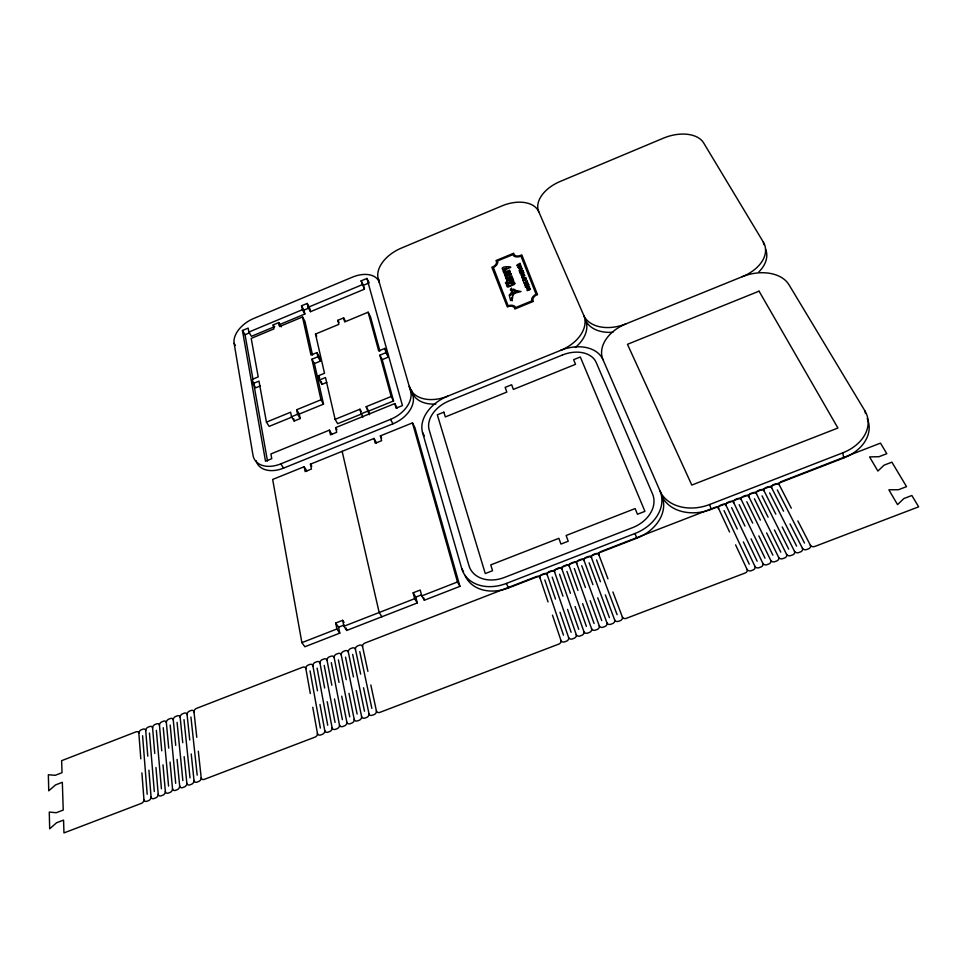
<?xml version="1.0" encoding="UTF-8"?>
<svg xmlns="http://www.w3.org/2000/svg" width="967" height="967" viewBox="0 0 967 967"><rect width="100%" height="100%" fill="white"/><g stroke="black" fill="none" stroke-linecap="round" stroke-linejoin="round"><path stroke-width="1.45" d="M331.995 434.497L329.421 430.146L270.905 453.946L271.763 458.684L265.514 461.235L242.439 330.484L248.132 328.103L248.857 332.068L251.444 336.323L274.725 326.616M278.834 324.9L304.847 314.033L302.405 309.694L301.523 305.79L307.192 303.42L309.005 306.672M364.45 289.157L361.114 280.865L366.916 278.436L369.176 282.884L363.387 285.301L364.45 289.157L310.516 311.676L308.086 307.325L307.192 303.42M248.857 332.068L302.405 309.694M308.086 307.325L362.166 284.721M252.967 379.306L245.05 334.739L249.583 332.841M304.847 314.033L303.964 310.117L309.609 307.76L310.516 311.676M260.449 385.857L255.723 387.815L253.04 383.561L252.302 379.354L258.213 376.912L251.202 338.402L273.951 328.901L273.153 324.924L278.822 322.555L281.337 326.858M312.51 355.034L304.956 321.334L302.49 316.995L279.632 326.532L278.822 322.555M326.786 382.4L321.938 384.395L319.412 380.043L318.445 375.764L324.513 373.274L315.496 334.062L338.837 324.368L337.834 320.319L343.648 317.901L345.424 321.201M379.886 351.094L370.446 316.644L368.125 312.208L344.675 321.951L343.648 317.901M291.913 417.067L269.14 426.387L266.433 422.132L290.62 412.22L291.514 416.741L294.161 421.032L300.205 418.566L299.286 414.045L323.522 404.133L314.42 363.568L320.391 361.114L319.448 356.968L316.958 352.604L310.987 355.082L302.49 316.995M253.04 383.561L258.975 381.107L266.433 422.132M323.522 404.133L320.971 399.782L311.918 359.228L317.901 356.75L316.958 352.604M369.515 414.541L368.632 411.096L393.545 400.954L382.219 359.627L388.347 357.113L387.175 352.895L384.842 348.434L378.713 350.948L368.125 312.208M319.412 380.043L325.492 377.541L335.114 419.34L337.664 423.703L362.444 413.622M393.545 400.954L391.164 396.506L379.874 355.179L386.014 352.653L384.842 348.434M300.205 418.566L297.582 414.251L296.664 409.742L320.971 399.782M291.514 416.741L297.582 414.251M335.114 419.34L359.966 409.222L361.211 411.422M369.189 414.589L366.179 406.684L391.164 396.506M362.976 417.128L361.114 413.828L367.351 411.289M329.421 430.146L330.472 434.836L336.697 432.297L335.634 427.619L394.778 403.565L397.171 408.014M379.39 282.739A24.985 15.653 -27.7 0 0 352.363 277.166L253.729 318.469A24.804 15.375 -30.7 0 0 234.123 343.382L252.979 455.179A26.883 17.986 -32.3 0 0 280.829 463.858L390.535 419.364A27.052 18.361 -28.4 0 0 410.576 390.982L378.254 278.81A31.427 19.666 -26.1 0 1 401.269 248.132L501.897 205.923A31.875 19.884 -23 0 1 538.764 211.749L583.73 315.315A34.945 23.474 -20 0 0 626.012 323.848L742.33 276.671A37.084 25.118 -15.2 0 1 788.963 284.709L864.933 410.927L865.441 413.489M463.556 571.823L461.73 568.523L422.555 432.539A35.138 24.634 -26.4 0 1 447.648 396.192L560.582 350.392A35.694 24.949 -21.8 0 1 603.009 359.724L660.014 491.018A39.659 30.013 -16.6 0 0 709.645 504.508L842.68 452.87A40.952 30.001 -11.2 0 0 864.933 410.927M256.025 460.594A26.798 17.986 -32.3 0 0 283.585 468.125L392.953 423.8A26.967 18.361 -28.4 0 0 412.909 395.467L411.241 389.701M306.865 471.002L304.158 466.723L272.658 479.463L301.873 642.644L304.871 646.754L339.78 633.155L338.571 627.208L335.706 623.038L342.669 620.318L344.095 622.41M304.158 466.723L305.149 471.594L311.447 469.043L310.443 464.172L374.024 438.45L376.514 442.862M374.024 438.45L375.244 443.261L381.627 440.686L380.382 435.875L412.462 422.905L414.831 427.378L459.941 586.353L424.332 600.229L421.745 595.914L420.222 590.039L413.163 592.795L414.662 598.67L417.273 602.973L346.742 630.436L343.901 626.265L342.669 620.318M338.571 627.208L344.131 625.045M413.163 592.795L415.774 597.098L421.394 594.91M301.873 642.644L336.903 628.985L339.78 633.155M343.901 626.265L414.662 598.67M421.745 595.914L457.476 581.977L459.941 586.353M461.73 568.523A38.426 29.493 -27.1 0 0 506.309 583.452L634.968 533.506A39.103 29.904 -20.3 0 0 660.014 491.018M465.018 575.353A38.281 29.481 -27.1 0 0 508.63 587.888L636.83 538.184A38.958 29.88 -20.2 0 0 661.766 495.781A39.514 29.989 -16.5 0 0 711.241 509.331L843.792 457.935A40.795 29.977 -11 0 0 867.181 418.433M537.471 294.572L521.793 254.877A5.814 3.711 -22.9 0 1 513.852 253.97A5.609 3.578 -22.9 0 1 513.755 253.197L495.962 260.582A5.79 3.699 -23.8 0 1 491.852 267.279L507.324 306.962A6.007 3.977 -23.5 0 1 514.843 309.005L533.421 301.378A6.044 4.001 -22.5 0 1 537.471 294.56M280.829 463.858L283.585 468.125M381.905 616.753L379.173 612.51L342.149 451.347M310.443 464.172L311.785 466.324M234.123 343.382L235.44 345.497M242.439 330.484L245.05 334.739M296.664 409.742L299.286 414.045M763.93 244.639L763.326 242.088L703.613 142.886A32.89 20.065 -18.5 0 0 663.422 138.16L560.111 181.494A32.201 19.981 -21.3 0 0 538.764 211.749M273.153 324.924L274.423 327.076M335.634 427.619L336.915 429.795M318.445 375.764L319.714 377.94M311.918 359.228L314.42 363.568M317.901 356.75L320.391 361.114M315.496 334.062L316.729 336.238M301.523 305.79L303.964 310.117M380.382 435.875L381.614 438.087M366.179 406.684L368.632 411.096M390.535 419.364L392.953 423.8M337.834 320.319L339.03 322.519M379.874 355.179L382.219 359.627M422.555 432.539L424.32 435.887M386.014 352.653L388.347 357.113M506.309 583.452L508.63 587.888M410.576 390.982L412.909 395.467M783.548 511.192L771.739 488.009A3.3 2.514 -12.7 0 1 773.249 484.733L775.558 483.838A3.3 2.514 -12.7 0 1 779.366 485.047L791.296 508.207M797.86 520.935L810.37 545.207A3.445 2.708 -9.9 0 0 814.746 546.476L918.65 506.829L911.857 495.503L903.831 498.573L897.545 504.629L888.866 489.822L898.573 489.701L906.55 486.643L891.888 462.166L884.031 465.187L877.879 471.062L869.575 456.907L879.003 456.702L886.812 453.692L880.478 443.128L781.251 481.614A3.3 2.514 -12.4 0 0 779.366 485.047M361.114 280.865L363.387 285.301M777.299 489.931L804.508 543.067M790.039 523.933L802.417 548.241A3.433 2.708 -10.3 0 0 806.43 549.619L808.847 548.7A3.445 2.708 -10.2 0 0 810.37 545.207M769.659 492.892L796.59 546.089M768.076 517.152L756.52 493.907A3.288 2.514 -13.4 0 1 758.043 490.632L760.352 489.737A3.288 2.514 -13.4 0 1 764.123 490.958L775.812 514.166M782.23 526.942L794.475 551.275A3.433 2.708 -10.7 0 0 798.464 552.665L800.894 551.734A3.433 2.708 -10.6 0 0 802.417 548.241M762.032 495.841L788.673 549.123M378.254 278.81L379.378 281.034M774.434 529.928L786.546 554.309A3.421 2.708 -11.1 0 0 790.523 555.687L792.94 554.768A3.421 2.708 -11 0 0 794.475 551.275M754.417 498.791L780.768 552.133M752.652 523.099L741.338 499.794A3.276 2.514 -14.1 0 1 742.874 496.518L745.182 495.624A3.276 2.514 -14.1 0 1 748.929 496.857L760.352 520.125M766.65 532.926L778.628 557.33A3.421 2.708 -11.5 0 0 782.593 558.721L784.999 557.802A3.421 2.708 -11.4 0 0 786.546 554.309M746.802 501.74L772.875 555.155M758.865 535.911L770.723 560.34A3.409 2.708 -11.9 0 0 774.664 561.742L777.069 560.824A3.409 2.708 -11.8 0 0 778.628 557.33M739.199 504.689L764.994 558.164M737.253 529.022L726.193 505.656A3.264 2.514 -14.9 0 1 727.752 502.381L730.049 501.486A3.264 2.514 -14.8 0 1 733.76 502.731L744.953 526.06M751.093 538.897L762.83 563.362A3.409 2.708 -12.3 0 0 766.746 564.764L769.152 563.846A3.409 2.708 -12.2 0 0 770.723 560.34M731.608 507.627L757.125 561.174M743.345 541.871L754.937 566.372A3.397 2.708 -12.7 0 0 758.841 567.774L761.247 566.855A3.397 2.708 -12.6 0 0 762.83 563.362M724.029 510.564L749.256 564.184M607.953 578.846L598.936 554.985A3.179 2.49 -21.8 0 1 601.015 551.504L715.362 507.252A3.252 2.514 -15.5 0 1 718.638 508.594L729.577 531.983M735.585 544.856L747.056 569.382A3.384 2.708 -13.2 0 0 750.948 570.784L753.353 569.877A3.397 2.708 -13.1 0 0 754.937 566.372M634.968 533.506L636.83 538.184M612.909 591.973L622.361 616.982A3.3 2.696 -21.5 0 1 620.621 620.512L618.276 621.406A3.3 2.696 -21.6 0 1 614.649 619.932L605.33 594.886M596.554 559.929L617.091 614.686M598.936 554.985A3.179 2.49 -22.1 0 0 595.491 553.668L593.242 554.538A3.179 2.49 -22.2 0 0 591.538 557.85L600.434 581.747M589.133 562.794L609.403 617.623M591.538 557.85A3.179 2.49 -22.6 0 0 588.105 556.533L585.857 557.403A3.167 2.49 -22.7 0 0 584.141 560.715L592.928 584.648M597.751 597.799L606.95 622.869A3.3 2.696 -22.6 0 1 605.197 626.398L602.852 627.293A3.288 2.683 -22.7 0 1 599.262 625.806L590.184 600.7M581.723 565.671L601.728 620.56M584.141 560.715A3.167 2.49 -23 0 0 580.72 559.397L578.484 560.268A3.167 2.49 -23.1 0 0 576.755 563.58L585.422 587.537M574.325 568.536L594.064 623.485M576.755 563.58A3.167 2.49 -23.5 0 0 573.358 562.262L571.11 563.12A3.167 2.49 -23.5 0 0 569.382 566.444L577.928 590.426M582.63 603.613L591.574 628.731A3.288 2.683 -23.7 0 1 589.797 632.273L587.465 633.167A3.288 2.683 -23.8 0 1 583.911 631.669L575.075 606.502M566.94 571.4L586.401 626.411M569.382 566.444A3.167 2.49 -23.9 0 0 565.997 565.115L563.749 565.985A3.167 2.49 -24 0 0 562.008 569.297L570.445 593.303M559.555 574.253L578.75 629.336M562.008 569.297A3.155 2.478 -24.3 0 0 558.636 567.967L556.4 568.826A3.155 2.478 -24.4 0 0 554.647 572.15L562.963 596.192M567.532 609.403L576.247 634.594A3.276 2.683 -24.8 0 1 574.446 638.123L572.113 639.018A3.276 2.683 -24.9 0 1 568.596 637.507L560.002 612.292M552.193 577.106L571.11 632.249M554.647 572.15A3.155 2.478 -24.8 0 0 551.299 570.808L549.063 571.678A3.155 2.478 -24.9 0 0 547.298 575.002L555.493 599.069M544.82 579.958L563.483 635.162M547.298 575.002A3.155 2.478 -25.2 0 0 543.962 573.661L541.375 574.724A3.155 2.478 -25.3 0 0 539.961 577.843L548.047 601.933M552.483 615.181L560.957 640.432A3.276 2.671 -25.9 0 1 559.144 643.974L379.535 712.498A3.252 2.575 -37.4 0 1 376.393 710.89L370.82 684.962M709.645 504.508L711.241 509.331M412.462 422.905L457.476 581.977M366.916 278.436L402.453 405.584L396.047 408.183L394.778 403.565M423.715 597.884L424.332 600.229M415.774 597.098L417.273 602.973M359.966 409.222L361.114 413.828M321.298 381.542L321.938 384.395M842.68 452.87L843.792 457.935M539.961 577.843A3.155 2.478 -25.7 0 0 536.625 576.501L364.897 643.067A3.119 2.393 -35.3 0 0 362.565 646.597L367.895 671.352M359.784 651.613L371.86 708.388M362.565 646.597A3.119 2.393 -35.6 0 0 359.579 645.158L357.415 645.992A3.119 2.393 -35.6 0 0 355.445 649.353L360.667 674.144M363.532 687.767L368.995 713.719A3.252 2.575 -38.2 0 1 366.964 717.296L364.704 718.155A3.252 2.575 -38.2 0 1 361.598 716.535L356.255 690.559M352.653 654.381L364.486 711.216M346.259 628.067L346.742 630.436M355.445 649.353A3.119 2.393 -35.9 0 0 352.472 647.914L350.308 648.748A3.119 2.393 -36 0 0 348.338 652.109L353.451 676.924M345.533 657.137L357.113 714.033M335.706 623.038L336.903 628.985M293.714 418.771L294.161 421.032M348.338 652.109A3.119 2.381 -36.3 0 0 345.376 650.67L343.212 651.504A3.119 2.381 -36.3 0 0 341.23 654.864L346.234 679.704M348.978 693.351L354.212 719.351A3.252 2.563 -38.9 0 1 352.169 722.941L349.921 723.799A3.252 2.563 -39 0 1 346.839 722.168L341.714 696.143M338.414 659.893L349.74 716.837M341.23 654.864A3.119 2.381 -36.6 0 0 338.293 653.414L336.129 654.248A3.119 2.381 -36.7 0 0 334.147 657.608L339.03 682.472M331.306 662.649L342.391 719.653M334.147 657.608A3.119 2.381 -36.9 0 0 331.21 656.158L329.046 656.992A3.119 2.381 -37 0 0 327.051 660.364L331.838 685.252M334.461 698.923L339.477 724.984A3.252 2.55 -39.6 0 1 337.41 728.562L335.162 729.42A3.252 2.55 -39.7 0 1 332.116 727.788L327.221 701.716M324.211 665.393L335.041 722.458M327.051 660.364A3.119 2.369 -37.2 0 0 324.138 658.902L321.987 659.736A3.119 2.369 -37.3 0 0 319.98 663.108L324.658 688.021M317.116 668.137L327.716 725.262M319.98 663.108A3.119 2.369 -37.6 0 0 317.067 661.646L314.916 662.48A3.119 2.369 -37.6 0 0 312.909 665.84L317.478 690.789M319.98 704.496L324.767 730.593A3.252 2.538 -40.3 0 1 322.688 734.183L320.452 735.041A3.252 2.538 -40.4 0 1 317.43 733.397L312.764 707.264M310.044 670.88L320.379 728.066M312.909 665.84A3.119 2.369 -37.9 0 0 310.008 664.377L307.869 665.211A3.119 2.357 -37.9 0 0 305.85 668.584L310.31 693.544M253.499 382.279L267.496 461.017M305.85 668.584A3.119 2.357 -38.2 0 0 302.961 667.109L196.132 708.545A3.131 2.285 -42.2 0 0 193.992 711.93L196.772 737.289M198.308 751.226L201.209 777.77A3.276 2.442 -45 0 1 198.997 781.372L196.809 782.218A3.276 2.442 -45.1 0 1 194.016 780.514L191.224 753.946M190.934 717.006L197.183 775.135M193.992 711.93A3.143 2.285 -42.4 0 0 191.321 710.407L189.218 711.216A3.143 2.285 -42.4 0 0 187.078 714.613L189.75 739.997M184.008 719.69L190.015 777.879M187.078 714.613A3.143 2.272 -42.6 0 0 184.419 713.09L182.316 713.9A3.143 2.272 -42.6 0 0 180.164 717.296L182.739 742.704M184.153 756.665L186.849 783.258A3.276 2.43 -45.4 0 1 184.612 786.86L182.425 787.694A3.276 2.43 -45.5 0 1 179.669 785.99L177.082 759.373M177.082 722.373L182.86 780.611M180.164 717.296A3.143 2.272 -42.8 0 0 177.517 715.761L175.414 716.571A3.143 2.272 -42.8 0 0 173.262 719.968L175.728 745.4M170.168 725.045L175.704 783.343M173.262 719.968A3.143 2.272 -43 0 0 170.627 718.433L168.524 719.243A3.143 2.26 -43 0 0 166.36 722.639L168.729 748.107M170.035 762.093L172.513 788.721A3.288 2.417 -45.8 0 1 170.265 792.336L168.089 793.17A3.288 2.417 -45.9 0 1 165.357 791.453L162.988 764.8M163.254 727.716L168.572 786.074M166.36 722.639A3.143 2.26 -43.2 0 0 163.737 721.104L161.646 721.914A3.143 2.26 -43.2 0 0 159.47 725.31L161.743 750.791M156.364 730.387L161.429 788.794M159.47 725.31A3.143 2.26 -43.4 0 0 156.859 723.763L154.768 724.585A3.143 2.26 -43.4 0 0 152.593 727.982L154.756 753.486M155.953 767.496L158.213 794.185A3.288 2.405 -46.2 0 1 155.953 797.799L153.777 798.633A3.288 2.405 -46.3 0 1 151.07 796.905L148.918 770.203M149.462 733.059L154.309 791.526M152.593 727.982A3.143 2.248 -43.6 0 0 149.994 726.435L147.903 727.244A3.143 2.248 -43.6 0 0 145.727 730.641L147.782 756.17M142.584 735.73L147.189 794.245M145.727 730.641A3.143 2.248 -43.8 0 0 143.14 729.094L141.049 729.904A3.143 2.248 -43.8 0 0 138.861 733.3L140.819 758.853M141.895 772.899L143.95 799.624A3.288 2.393 -46.6 0 1 141.678 803.251L63.967 832.925L63.556 820.101L56.569 822.772L49.68 828.816L49.269 812.062L56.279 812.727L63.23 810.068L62.335 782.303L55.494 784.938L48.749 790.813L48.35 774.748L55.228 775.304L62.021 772.681L61.634 760.678L136.287 731.753A3.155 2.236 -44 0 1 138.861 733.3M622.361 616.982A3.3 2.696 -21.1 0 0 626 618.457L745.46 572.887A3.384 2.708 -13.5 0 0 747.056 569.382M576.247 634.594A3.288 2.683 -24.3 0 0 579.789 636.093L582.122 635.198A3.288 2.683 -24.2 0 0 583.911 631.669M568.596 637.507A3.276 2.683 -25.3 0 1 566.795 641.048L564.462 641.943A3.276 2.683 -25.4 0 1 560.957 640.432M606.95 622.869A3.3 2.696 -22.2 0 0 610.552 624.356L612.897 623.461A3.3 2.696 -22.1 0 0 614.649 619.932M591.574 628.731A3.288 2.683 -23.3 0 0 595.152 630.23L597.497 629.336A3.288 2.683 -23.1 0 0 599.262 625.806M165.357 791.453A3.288 2.417 -46 0 1 163.109 795.067L160.921 795.901A3.288 2.417 -46.1 0 1 158.213 794.185M179.669 785.99A3.288 2.43 -45.6 0 1 177.432 789.604L175.257 790.438A3.288 2.43 -45.7 0 1 172.513 788.721M194.016 780.514A3.276 2.442 -45.2 0 1 191.804 784.128L189.617 784.962A3.276 2.442 -45.3 0 1 186.849 783.258M151.07 796.905A3.288 2.405 -46.4 0 1 148.809 800.531L146.633 801.353A3.288 2.405 -46.5 0 1 143.95 799.624M361.598 716.535A3.252 2.563 -38.5 0 1 359.567 720.113L357.307 720.971A3.252 2.563 -38.6 0 1 354.212 719.351M317.43 733.397A3.252 2.538 -40.7 0 1 315.339 736.987L204.013 779.462A3.276 2.454 -44.8 0 1 201.209 777.77M346.839 722.168A3.252 2.55 -39.3 0 1 344.784 725.758L342.536 726.616A3.252 2.55 -39.4 0 1 339.477 724.984M376.393 710.89A3.252 2.575 -37.8 0 1 374.374 714.468L372.114 715.326A3.252 2.575 -37.8 0 1 368.995 713.719M332.116 727.788A3.252 2.55 -40 0 1 330.049 731.378L327.801 732.237A3.252 2.538 -40.1 0 1 324.767 730.593M748.929 496.857A3.276 2.514 -13.8 0 1 750.452 493.581L752.761 492.687A3.276 2.514 -13.7 0 1 756.52 493.907M764.123 490.958A3.288 2.514 -13.1 0 1 765.634 487.694L767.955 486.788A3.288 2.514 -13 0 1 771.739 488.009M726.193 505.656A3.252 2.514 -15.2 0 0 722.494 504.423L720.197 505.306A3.252 2.514 -15.2 0 0 718.638 508.594M741.338 499.794A3.264 2.514 -14.4 0 0 737.616 498.561L735.307 499.455A3.264 2.514 -14.5 0 0 733.76 502.731M603.009 359.724A36.13 25.057 -19.3 0 1 626.012 323.848M763.326 242.088A35.815 23.546 -16.3 0 1 742.33 276.671M447.648 396.192A34.026 23.087 -26.3 0 1 409.271 386.449L411.591 390.934A33.918 23.087 -26.3 0 0 435.803 404.037M583.73 315.315A34.546 23.365 -22.2 0 1 560.582 350.392M586.207 322.023A34.437 23.377 -22.2 0 1 575.329 347.479M612.921 332.237A34.836 23.474 -19.9 0 1 585.519 320.101M765.501 249.039A35.694 23.559 -16.3 0 1 758.684 272.09M521.418 266.662C521.008 264.825 519.291 270.518 517.949 267.134C518.953 269.66 519.267 263.846 521.418 266.662M521.793 268.681C515.024 272.779 522.627 270.409 522.071 268.222C519.436 267.243 516.487 269.442 521.66 268.379A1.45 0.931 -22.9 0 1 521.781 268.608L521.793 268.681M506.841 280.648L507.034 281.337A1.378 0.894 -23.4 0 0 507.385 281.554L505.463 282.666L505.838 283.657L513.61 280.442L512.993 279.27A1.39 0.907 -23.2 0 0 513.114 278.847L512.8 278.194A1.438 0.931 -23.2 0 0 512.365 278L507.022 280.212A1.426 0.931 -23.4 0 0 506.841 280.648M511.192 273.927L511.18 274.048A1.293 0.834 -23.3 0 1 510.963 274.507L508.799 275.559A1.366 0.882 -23.3 0 1 508.4 275.535C504.496 273.008 507.59 276.453 506.043 276.526A1.523 0.979 -23.4 0 1 505.56 276.453L504.859 275.8A5.343 3.457 -23.3 0 1 504.677 275.269L504.786 274.471A1.257 0.81 -23.4 0 1 505.076 274.108L509.742 272.005A1.922 1.245 -23.3 0 0 510.189 271.703L509.996 273.008L511.192 273.927M514.807 283.367L514.77 283.621A2.067 1.342 -23.2 0 1 514.214 284.516L508.122 287.03A2.067 1.342 -23.4 0 1 507.131 286.776L506.49 285.108A2.067 1.342 -23.4 0 1 507.046 284.213L513.126 281.711A2.067 1.342 -23.2 0 1 514.118 281.953L514.807 283.367M510.491 289.919L511.845 291.393L513.223 289.363L510.491 289.919M509.984 273.806C507.844 276.006 507.844 272.198 509.984 273.806M512.498 297.425L512.087 300.616L512.498 297.425M525.335 284.769L525.565 285.64L528.115 284.588L527.184 283.706L525.335 284.769M513.562 283.391C505.801 289.834 506.756 281.53 513.562 283.391M512.051 279.511C507.554 283.633 507.651 278.399 512.051 279.511M514.819 291.176L514.239 292.916L512.075 291.502L513.513 289.532L514.819 291.176M514.106 293.279L509.404 295.02L511.881 291.816L514.106 293.279M515.302 291.079L514.565 293.061L516.777 290.849L513.779 289.242L515.302 291.079M513.743 294.173L510.6 300.592L509.319 295.298L513.743 294.173M511.434 288.323L510.576 289.725L511.495 289.508L511.434 288.323M525.166 284.31L525.081 284.431A1.318 0.858 -22.8 0 0 524.9 284.878L525.311 286.087L528.611 284.733L528.006 283.524A1.233 0.798 -22.8 0 0 527.583 283.379L526.713 283.464A2.611 1.704 -22.8 0 0 525.879 283.79L525.468 284.032A1.68 1.1 -22.8 0 0 525.166 284.31M525.722 277.541L523.51 279.741C532.176 276.139 517.393 283.827 525.093 277.747L522.301 278.569L525.722 277.541M517.285 290.741L514.915 293.086L521.032 291.538L517.285 290.741M528.719 284.987C519.182 289.459 533.518 286.087 528.296 286.788L528.719 284.987M520.041 263.399C510.661 267.823 524.755 264.438 519.617 265.163L520.041 263.399M530.085 288.384L527.535 290.16L530.448 289.278L527.124 290.644L529.517 288.444C521.286 290.221 534.243 285.507 526.93 288.613L530.085 288.384M527.619 286.184L526.29 287.114L527.885 286.861L527.619 286.184M518.953 264.571L517.647 265.478L519.219 265.224L518.953 264.571M508.702 267.907L503.311 271.364L502.925 270.349L506.708 268.137L502.514 269.285L502.139 268.33C502.635 265.623 515.786 266.916 508.702 267.907M493.375 267.496L508.098 305.741A7.265 4.811 -23.5 0 1 515.737 307.506L531.741 300.942A7.301 4.823 -22.5 0 1 536.093 294.234L520.983 256.158A7.047 4.497 -22.9 0 1 512.776 254.684L497.606 260.897A7.011 4.484 -23.8 0 1 493.375 267.496M504.677 271.014L503.372 271.932A1.378 0.894 -23.4 0 0 503.747 272.198L504.569 272.295L503.795 272.609L504.158 273.54L509.972 271.135L509.585 270.168L505.693 271.727L504.677 271.014M506.901 276.755L505.596 277.674A1.378 0.894 -23.4 0 0 505.971 277.94L506.793 278.037L506.019 278.363L506.382 279.294L512.22 276.888L511.833 275.909L507.929 277.481L506.901 276.755M519.98 271.582L520.198 273.298L523.473 271.945L522.845 270.373L522.978 271.824L521.854 272.283L521.382 271.111L521.479 272.44L520.488 272.851L519.98 271.582M523.691 272.489L520.415 273.842L521.89 273.576L522.337 274.688C517.744 276.937 527.946 272.67 522.724 274.531L522.277 273.419L523.691 272.489M521.6 275.655L521.902 277.553L522.011 276.671L524.9 275.474L521.89 276.393L521.6 275.655M526.447 279.354L523.28 280.998L526.447 279.354M527.112 280.986L527.245 282.473L526.121 282.932L525.649 281.735L525.746 283.089L524.743 283.5L523.824 282.376L524.452 283.947L527.752 282.594L527.112 280.986M562.395 355.01L449.184 400.882A28.007 19.63 -26.4 0 0 429.179 429.904L468.971 565.635A30.618 23.498 -27.1 0 0 504.496 577.432L632.527 527.668A31.162 23.824 -20.3 0 0 652.507 493.895L596.216 362.516A28.454 19.884 -21.8 0 0 562.395 355.01M443.865 412.172L437.326 414.807L485.265 573.564L492.554 570.723L490.765 564.897L558.89 538.317L560.945 544.07L568.209 541.242L566.13 535.488L635.114 508.569L637.458 514.251L644.929 511.35L580.309 356.98L573.636 359.688L575.546 364.317L513.356 389.435L511.652 384.745L505.149 387.38L506.817 392.082L445.328 416.922L443.865 412.172M759.059 291.164L627.462 344.312L691.792 485.071L837.906 428.03L759.059 291.164"/></g></svg>
